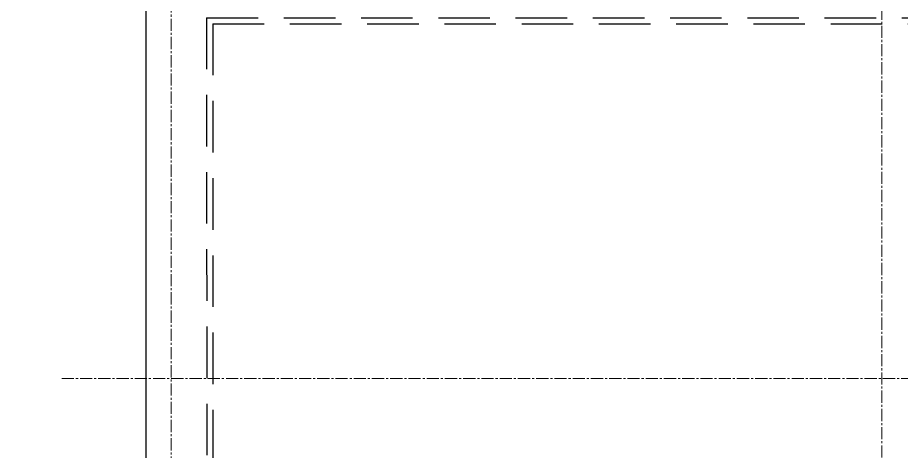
# Model space of a CAD drawing. Header units: millimetres. Extents: x -185079 to -2648, y 85916 to 249201.
# Drawn here: x -54465 to -53594, y 130619 to 131047 of the extents above; entities that cross this region are included whole.
import ezdxf

# ---------------------------------------------------------------- set-up
doc = ezdxf.new("R2010")
doc.units = ezdxf.units.MM
doc.linetypes.add('HIDDEN', pattern=[9.524999999999999, 6.35, -3.175])
doc.linetypes.add('点画线', pattern=[18, 12, -2, 2, -2])
doc.layers.add('1', color=4, linetype='Continuous')
doc.layers.add('3', color=6, linetype='HIDDEN')
doc.layers.add('2细线层', color=4, linetype='Continuous', lineweight=35)
doc.layers.add('中心线层', color=1, linetype='点画线', lineweight=18)

msp = doc.modelspace()

# ---------------------------------------------------------------- linework, layer by layer
at = {"layer": '1', "color": 3, "lineweight": -3, "ltscale": 2, "extrusion": (-0.004685415688226648, -0.01745240643729063, 0.9998367168639968), "elevation": 1.311263986281119e-08}
msp.add_lwpolyline([(-89340.74435583597, 116693.2017122206), (-79605.60479144276, 119307.2036772036), (-77739.80294518075, 112358.532017356), (-87474.94250957393, 109744.530052373)], close=True, dxfattribs=at)
at = {"layer": '1', "lineweight": -3, "ltscale": 2, "extrusion": (-0.004685415688226648, -0.01745240643729063, 0.9998367168639968), "elevation": 1.311264075806094e-08}
msp.add_lwpolyline([(-87231.2481748564, 109916.2399077064), (-77857.25883072625, 112433.2686984296), (-79666.37327405855, 119170.8235395233), (-89040.36261818874, 116653.7947488001), (-87231.2481748564, 109916.2399077064)], dxfattribs=at)
at = {"layer": '2细线层', "lineweight": -3, "ltscale": 3}
msp.add_line((-54338.83556815999, 131106.6218220671, 1732.109778994633), (-54338.77128575129, 130320.7415336742, 1718.392338153592), dxfattribs=at)
at = {"layer": '3', "ltscale": 8}
for p, q in [((-54278.83131990379, 131046.6309603577, 1731.343813870508), (-54278.77194454916, 130320.7415336742, 1718.673505918097)), ((-54272.83089507815, 131040.6318741868, 1731.267217358098), (-54272.77201042888, 130320.7415336743, 1718.701622694549))]:
    msp.add_line(p, q, dxfattribs=at)
at = {"layer": '3', "ltscale": 8, "extrusion": (-0.004685415688226634, -0.01745240643729067, 0.9998367168639968)}
for p, q in [((-54278.83131990379, 131046.6309603577, 1731.343813870508), (-52946.84591472607, 131046.6309603578, 1737.585738385428)), ((-54272.83089507812, 131040.6318741868, 1731.267217358098), (-52952.84535814087, 131040.6318741869, 1737.452908320116))]:
    msp.add_line(p, q, dxfattribs=at)
at = {"layer": '中心线层', "transparency": 33554687, "extrusion": (-0.004685415688226634, -0.01745240643729067, 0.9998367168639968)}
msp.add_line((-53612.85119703235, 131200.6098345472, 1737.152457934986), (-53612.76614104681, 130160.7635733141, 1719.002073222564), dxfattribs=at)
at = {"layer": '中心线层'}
msp.add_line((-54313.83379805322, 131081.6256296882, 1731.790626859581), (-54313.77360485626, 130345.7377260532, 1718.945796759066), dxfattribs=at)
at = {"layer": '中心线层', "extrusion": (-0.004685415688226634, -0.01745240643729067, 0.9998367168639968)}
msp.add_line((-54421.7242177154, 130690.6851808821, 1724.461066995826), (-52773.89508544737, 130690.6851808823, 1732.183092340187), dxfattribs=at)

doc.saveas('drawing.dxf')
